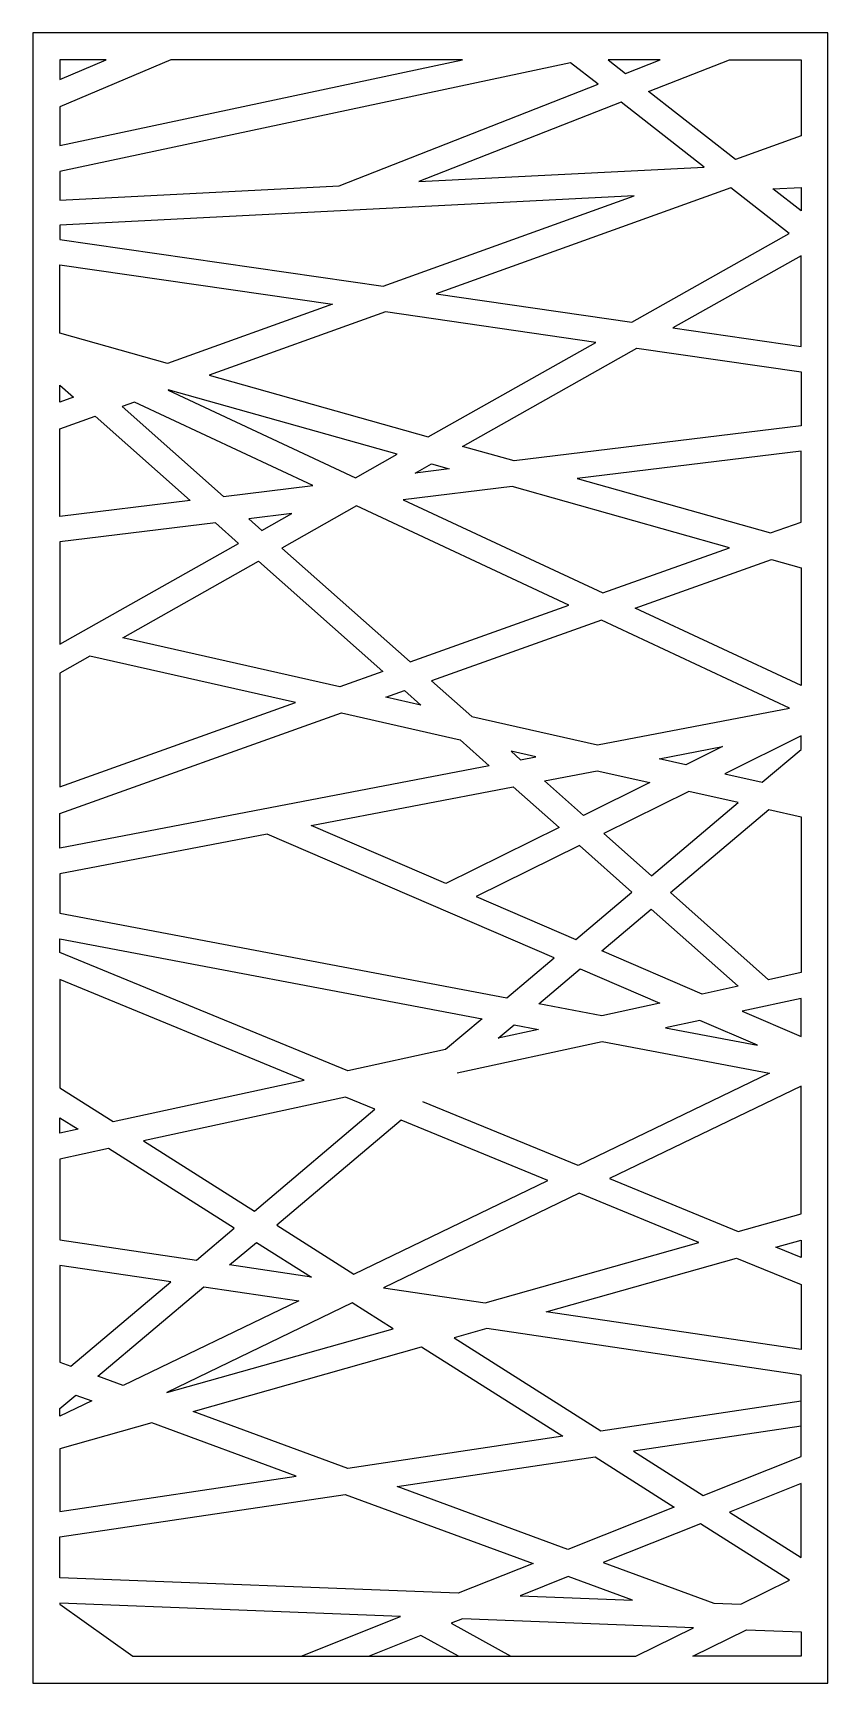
# Model space of a CAD drawing. Extents: x 1688 to 2573, y 607 to 2444.
import ezdxf

# ---------------------------------------------------------------- set-up
doc = ezdxf.new("R2010")
doc.units = 0
doc.layers.get('0').update_dxf_attribs({"linetype": 'CONTINUOUS'})

msp = doc.modelspace()

# ---------------------------------------------------------------- linework, layer by layer
for points in [[(1687.7, 607), (2573.4, 607), (2573.4, 2444.4), (1687.7, 2444.4)], [(1717.7, 2392.6), (1769.2, 2414.4), (1717.7, 2414.4)], [(1717.7, 2319), (2166.1, 2414.4), (1841.4, 2414.4), (1717.7, 2362.1)], [(2028.8, 2274.3), (2317.4, 2387.3), (2286.7, 2411.3), (1717.7, 2290.3), (1717.7, 2258.4)], [(2347.8, 2399.2), (2386.4, 2414.4), (2328.4, 2414.4)], [(2470.4, 2303.5), (2373.5, 2379.1), (2463.5, 2414.4), (2543.4, 2414.4), (2543.4, 2329.7)], [(2435.4, 2295.1), (2343.1, 2367.2), (2117.4, 2278.9)], [(2357.6, 2263), (1717.7, 2230.3), (1717.7, 2214.6), (2077.7, 2162.6)], [(2355, 2122.5), (2530.2, 2221.1), (2465.3, 2271.8), (2137, 2154)], [(2543.4, 2246.4), (2512.1, 2270.9), (2543.4, 2272.5)], [(2400.6, 2115.9), (2543.4, 2095.3), (2543.4, 2196.3)], [(1837.5, 2076.3), (1717.7, 2110), (1717.7, 2186.2), (2021.4, 2142.3)], [(2080.6, 2133.8), (1884.1, 2063.2), (2128, 1994.7), (2314.9, 2099.9)], [(2166.2, 1984), (2360.5, 2093.3), (2543.4, 2066.9), (2543.4, 2006.9), (2223.7, 1967.8)], [(1733, 2038.8), (1717.7, 2033.3), (1717.7, 2052.3)], [(1838.5, 2046.9), (1838.2, 2046.7), (2047.1, 1949.2), (2093.4, 1975.3)], [(1900, 1928.3), (1999.6, 1940.4), (1800.7, 2033.3), (1787.1, 2028.4)], [(1717.7, 1906), (1717.7, 2003.5), (1756.9, 2017.6), (1862.8, 1923.7)], [(2509.5, 1887.6), (2543.4, 1899.6), (2543.4, 1978.6), (2293.9, 1948.1)], [(2113.6, 1954.4), (2131.6, 1964.5), (2151.4, 1959)], [(2221.5, 1939.3), (2100.2, 1924.5), (2322.4, 1820.8), (2463.8, 1871.2)], [(2284.7, 1807.4), (2048.3, 1917.7), (1965, 1870.7), (2107.8, 1744.2)], [(1890.9, 1898.9), (1717.7, 1877.7), (1717.7, 1763.8), (1916.8, 1875.9)], [(1976.2, 1909.3), (1928.1, 1903.4), (1942.7, 1890.5)], [(2077.6, 1733.5), (2029.6, 1716.4), (1787.8, 1771), (1939.1, 1856.2)], [(2358.6, 1803.9), (2510.6, 1858.1), (2543.4, 1848.9), (2543.4, 1717.6)], [(2530.6, 1692.6), (2320.9, 1790.5), (2131.7, 1723), (2176.7, 1683.2), (2316.7, 1651.6)], [(1980.2, 1698.7), (1751.2, 1750.4), (1717.7, 1731.6), (1717.7, 1605.1)], [(2119.8, 1696), (2080.8, 1704.8), (2101.6, 1712.2)], [(1717.7, 1536.6), (1717.7, 1575.3), (2031.4, 1687.2), (2163.5, 1657.4), (2196.1, 1628.4)], [(2543.4, 1646.6), (2543.4, 1661.6), (2458.4, 1619.6), (2500.2, 1610.1)], [(2230.9, 1635.1), (2247.8, 1638.3), (2220.3, 1644.5)], [(2414.9, 1629.4), (2385.2, 1636.1), (2456, 1649.7)], [(2374.9, 1609.6), (2301, 1573.1), (2257.5, 1611.6), (2316.2, 1622.9)], [(2222.7, 1604.9), (2273.8, 1559.6), (2147.5, 1497.2), (1997.7, 1561.7)], [(2376.7, 1505.9), (2473.3, 1587.4), (2418.4, 1599.8), (2323.7, 1553)], [(2543.4, 1571.6), (2543.4, 1398.1), (2507.3, 1390.2), (2398, 1487.1), (2507.6, 1579.7)], [(1717.7, 1508), (1717.7, 1464.1), (2215.7, 1369.9), (2268.5, 1414.6), (1948.6, 1552.3)], [(2296.5, 1539.5), (2181.4, 1482.7), (2292.5, 1434.8), (2355, 1487.6)], [(2433.3, 1374.2), (2321.4, 1422.4), (2376.3, 1468.8), (2473.3, 1382.9)], [(2147.4, 1312.3), (2038.4, 1288.7), (1717.7, 1420.6), (1717.7, 1435.5), (2188, 1346.6)], [(2321.3, 1350), (2251.2, 1363.2), (2297.4, 1402.2), (2386.1, 1364)], [(1717.7, 1390.3), (1717.7, 1269.8), (1777.1, 1232.1), (1990, 1278.2)], [(2543.4, 1369.3), (2477.8, 1355.1), (2543.4, 1326.9)], [(2494.9, 1317.2), (2430.5, 1344.9), (2392.2, 1336.6)], [(2205.9, 1325), (2223.6, 1339.9), (2250.9, 1334.7)], [(2473.3, 1109.8), (2543.4, 1129.5), (2543.4, 1271.8), (2330.1, 1168.7)], [(1810.9, 1210.7), (1934.4, 1132.5), (2068.7, 1245.9), (2035.8, 1259.4)], [(1717.7, 1236.5), (1738, 1223.7), (1717.7, 1219.3)], [(2045.2, 1062.3), (2261.2, 1166.7), (2098, 1233.8), (1959.3, 1116.7)], [(1771.8, 1202.2), (1717.7, 1190.5), (1717.7, 1100.4), (1869.8, 1077.9), (1911.9, 1113.5)], [(2078.3, 1047.1), (2191.4, 1030.4), (2429.5, 1097.4), (2296.1, 1152.3)], [(1998, 1059), (1906.8, 1072.5), (1936.8, 1097.7)], [(2543.4, 1080.9), (2515.4, 1092.4), (2543.4, 1100.3)], [(1717.7, 964.2), (1729.8, 959.7), (1841.2, 1053.8), (1717.7, 1072)], [(2543.4, 1050.6), (2543.4, 978.3), (2259.4, 1020.3), (2471.6, 1080.1)], [(1878.2, 1048.3), (1983.8, 1032.7), (1788.2, 938.2), (1760.1, 948.6)], [(2043.3, 1030.2), (1836.9, 930.5), (2088.8, 1001.4)], [(2120.7, 981.2), (2277.9, 881.7), (2038.6, 846), (1866, 909.5)], [(1717.7, 912.8), (1735.4, 927.7), (1753.1, 921.2), (1717.7, 904.1)], [(1717.7, 798.1), (1980.8, 837.4), (1820, 896.6), (1717.7, 867.8)], [(2314.1, 858.7), (2402.1, 803), (2283.7, 755.7), (2093.5, 825.8)], [(2543.4, 829.2), (2463.5, 797.3), (2543.4, 746.7)], [(1717.7, 769.7), (2035.6, 817.1), (2244.8, 740.1), (2161.5, 706.9), (1717.7, 724)], [(2323.1, 741.2), (2446.3, 695.8), (2476.4, 694.7), (2530.7, 721.5), (2431.4, 784.4)], [(2230.5, 704.2), (2355.5, 699.4), (2284.1, 725.6)], [(2543.4, 664), (2543.4, 637), (2423, 637), (2482.5, 666.3)]]:
    msp.add_lwpolyline(points, close=True)
for points in [[(2160.2, 1286.3), (2321.7, 1321.3), (2508.4, 1286), (2295.2, 1183.1), (2122.2, 1254.2)], [(2543.4, 892.9), (2356.6, 865), (2434.3, 815.8), (2543.4, 859.4), (2543.4, 949.9), (2193.3, 1001.7), (2157, 991.5), (2320.3, 888), (2543.4, 921.3)], [(1986.6, 637), (2097.3, 681.2), (1717.7, 695.9), (1717.7, 694.7), (1798.8, 637), (2359.5, 637), (2423.6, 668.6), (2166.3, 678.6), (2153.6, 673.5), (2220.2, 637)], [(2161.7, 637), (2119.7, 660), (2062.3, 637)]]:
    msp.add_lwpolyline(points)

doc.saveas('drawing.dxf')
